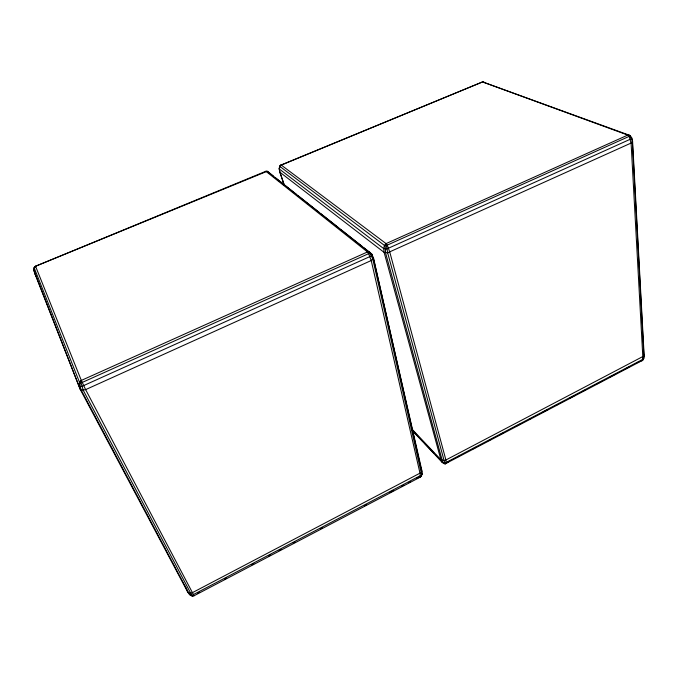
<?xml version="1.0" encoding="UTF-8"?>
<svg xmlns="http://www.w3.org/2000/svg" width="678" height="678" viewBox="0 0 678 678"><rect width="100%" height="100%" fill="white"/><g stroke="black" fill="none" stroke-linecap="round" stroke-linejoin="round"><path stroke-width="1.02" d="M193.077 596.081L190.332 595.191L188.738 593.03L81.318 390.299L80.292 389.503L33.9 270.488L34.256 267.344L35.544 266.234L265.869 171.271L267.174 171.271L371.714 254.021L373.578 258.293L422.199 473.736L420.428 477.041L194.069 595.767C191.349 596.894 188.959 594.106 187.704 592.03L80.292 389.503L34.866 273.658L33.9 270.488L34.146 267.768L35.544 266.234L267.174 171.271M284.285 185.196L279.658 171.534L279.192 168.5L279.726 166.093L281.133 164.974L482.567 81.919L629.531 135.286L631.71 137.914L632.582 141.312L644.1 354.899L643.719 358.56L642.668 360.289L445.209 463.845L441.988 462.125L412.275 430.649M644.1 354.899L643.719 358.56L642.778 359.365L446.31 462.345L443.141 462.769L441.988 462.125L440.903 459.726L384.112 252.377L383.714 248.623L384.434 245.402L386.079 243.605L627.82 135.075L629.531 135.286L631.71 137.914L632.354 142.202L643.922 355.975L445.904 459.981L444.065 460.557L440.903 459.726L411.919 429.089M643.507 358.331L642.668 360.289L641.049 360.713L642.125 360.755L642.778 359.365L642.82 356.916L631.091 143.066L629.218 136.498L627.82 135.075L482.567 81.919L281.743 164.915M632.582 141.312L631.091 143.066L387.647 252.792L384.112 252.377L279.844 172.17L279.192 168.5L279.794 167.805M422.199 473.736L421.114 476.49L416.928 478.227M363.467 247.495L371.714 254.021L372.078 254.86L371.459 255.877L81.75 386.443L80.046 386.401L79.165 385.714L79.538 382.384L34.146 267.768L35.544 266.234L81.326 380.426L85.631 389.621L194.069 595.767M265.53 171.602L267.683 171.415L273.624 176.373M421.377 475.82L419.741 476.753L420.428 477.041L420.072 473.498L371.213 260.53L368.646 253.657L367.468 251.962L265.869 171.271L266.395 171.339M280.073 165.695L281.133 164.974L386.079 243.605L387.282 245.275L389.791 252.131L445.904 459.981L446.124 463.557L444.302 463.803L443.141 462.769L442.234 460.464L385.57 252.877L385.163 245.648L386.079 243.605L387.647 252.792L444.726 462.845L445.209 463.845L449.133 461.337M34.815 266.844L35.671 266.386M197.595 593.225L199.468 592.241M224.774 578.97L226.647 577.987M251.962 564.723L253.835 563.74M268.827 555.875L270.708 554.892M279.141 550.468L281.014 549.485M293.201 543.095L295.074 542.112M320.38 528.848L322.253 527.865M364.433 505.746L366.315 504.763M389.74 492.474L393.494 490.508M401.927 486.084L403.8 485.101M408.487 482.651L410.368 481.668M457.557 456.921L459.43 455.938M472.541 449.065L476.287 447.099M488.457 440.717L490.33 439.742M499.686 434.827L503.432 432.869M515.602 426.487L520.28 424.03M528.713 419.614L530.577 418.631M542.747 412.249L547.434 409.8M555.858 405.376L557.731 404.393M569.901 398.02L574.58 395.562M583.004 391.147L584.877 390.164M597.047 383.782L601.733 381.324M610.158 376.909L612.031 375.926M613.904 374.942L615.768 373.968M625.133 369.052L628.879 367.095M637.303 362.671L639.176 361.696M481.855 82.394L484.075 82.14M483.465 82.055L482.66 82.148M268.632 172.865L269.505 173.119M275.276 177.678L296.701 194.645M298.354 195.95L318.957 212.265M320.609 213.57L338.737 227.927M340.39 229.232L361.823 246.19M371.502 256.013L373.578 258.293L371.213 260.53L85.631 389.621L81.318 390.299L80.046 386.401L80.055 382.782L81.326 380.426L367.468 251.962L369.629 252.055L372.078 254.86M192.205 595.97L189.433 594.318L188.603 592.386M187.704 592.03L188.738 593.03L190.493 593.25L192.484 592.614L421.453 472.388L421.987 471.057L373.154 257.326M413.148 431.166L422.58 441.149M424.759 443.454L434.2 453.446M435.649 454.98L443.632 463.43M642.371 359.272L642.761 359.747M34.866 273.658L36.324 276.471M185.196 586.199L187.281 591.055M279.658 171.534L284.09 184.552M34.086 269.751L34.832 272.039M421.538 469.846L421.809 472.685M81.326 380.426L81.029 382.807L83.275 390.35L191.849 595.377L421.741 474.897L372.866 259.471L371.459 255.877L369.476 253.123L367.468 251.962L369.841 252.538L368.646 253.657L82.216 382.443L80.055 382.782L79.538 382.384L81.326 380.426M279.828 166.407L279.353 169.042L383.714 248.623L386.782 248.97L631.515 138.676L629.854 136.066L627.82 135.075L629.964 135.625L629.854 136.066L386.206 245.606L384.434 245.402L279.828 166.407L281.133 164.974L279.828 166.407"/></g></svg>
